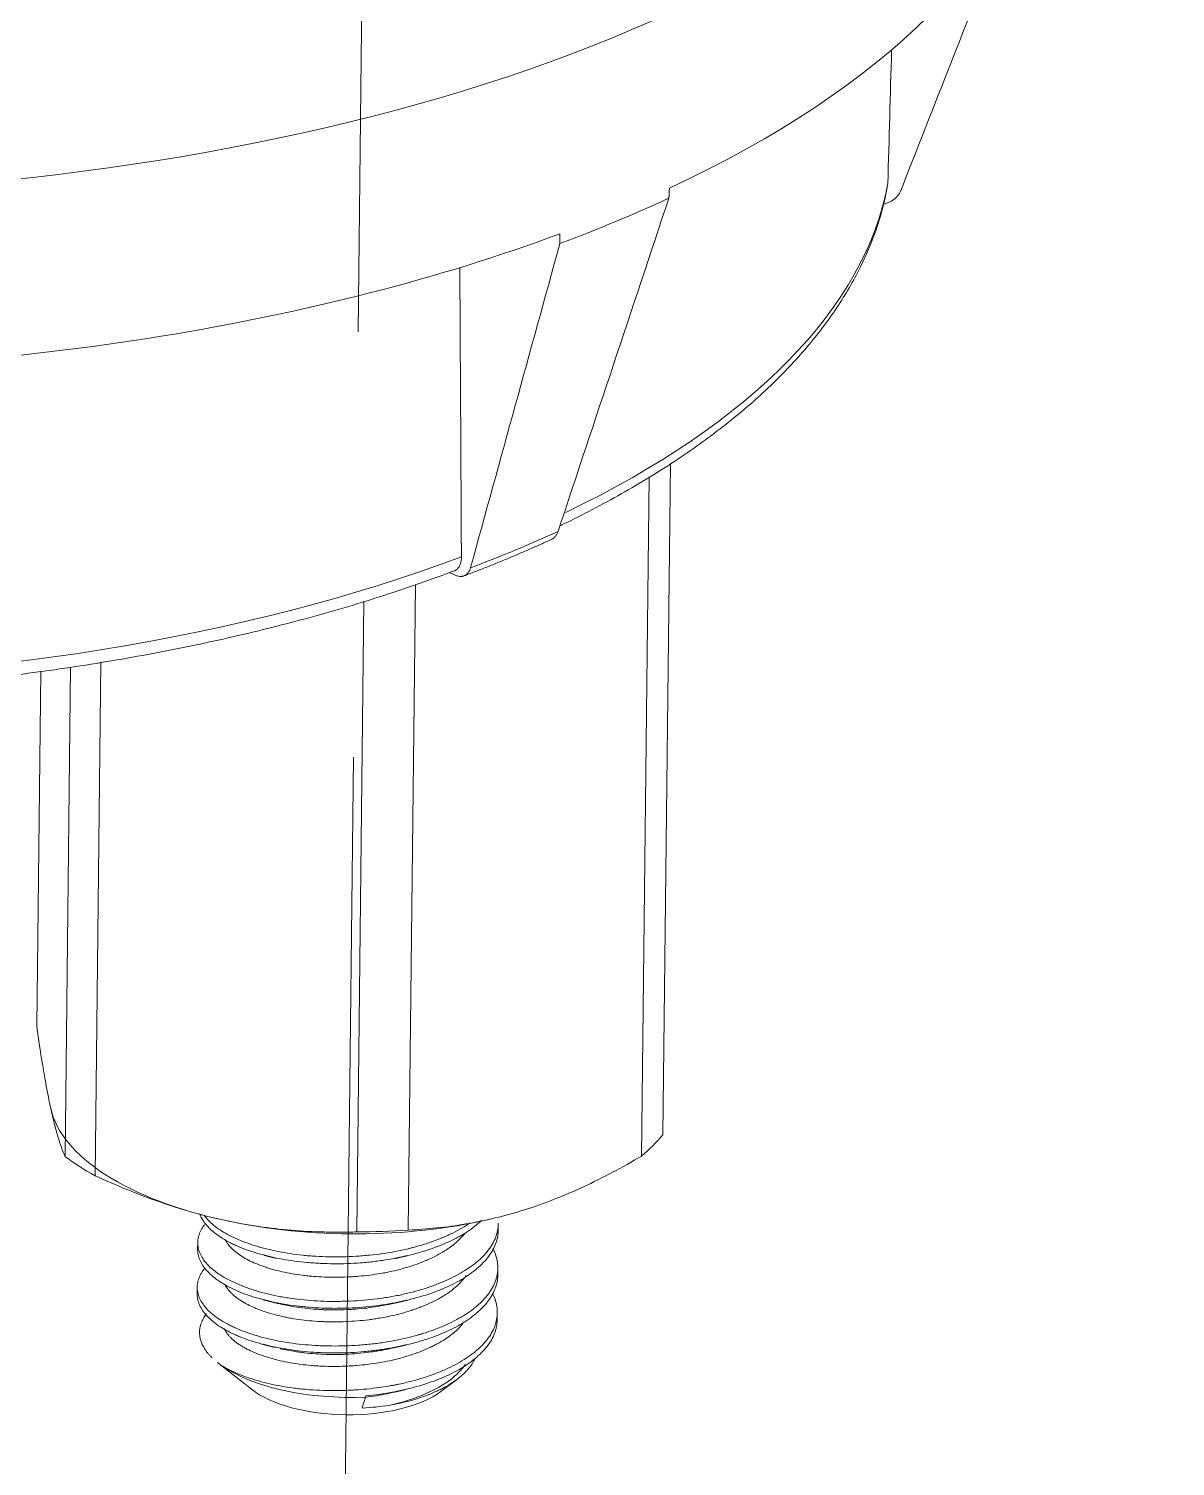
# Model space of a CAD drawing. Extents: x 8168 to 8762, y -18775 to -18355.
# Drawn here: x 8705.7 to 8728.6, y -18587.95 to -18559.23 of the extents above; entities that cross this region are included whole.
import ezdxf

# ---------------------------------------------------------------- set-up
doc = ezdxf.new("R2010")
doc.units = 0
doc.header["$MEASUREMENT"] = 0
doc.linetypes.add('CENTER', pattern=[47.5, 22, -8.5, 8.5, -8.5])
doc.linetypes.add('HIDDEN2', pattern=[4.7625, 3.175, -1.5875])
doc.layers.add('1', color=4, linetype='HIDDEN2')

msp = doc.modelspace()

# ---------------------------------------------------------------- linework, layer by layer
at = {"layer": '1', "color": 1, "linetype": 'CENTER', "lineweight": 13}
msp.add_line((8712.724, -18526.286), (8711.979, -18592.257), dxfattribs=at)
at = {"layer": '1', "color": 7, "linetype": 'Continuous', "lineweight": 18}
for p, q in [((8718.368, -18581.328), (8718.519, -18567.918)), ((8717.942, -18581.752), (8718.095, -18568.182)), ((8713.282, -18583.23), (8713.428, -18570.333)), ((8714.11, -18570.092), (8714.208, -18570.14)), ((8712.254, -18583.267), (8712.396, -18570.669)), ((8705.861, -18579.159), (8705.941, -18572.066)), ((8706.427, -18581.758), (8706.537, -18571.985)), ((8707.029, -18582.145), (8707.145, -18571.887)), ((8709.27, -18582.954), (8709.276, -18582.956)), ((8714.89, -18583.019), (8714.921, -18583.013)), ((8715.081, -18583.237), (8715.082, -18583.099)), ((8709.078, -18583.477), (8709.076, -18583.615)), ((8715.071, -18584.128), (8715.072, -18583.99)), ((8709.068, -18584.368), (8709.066, -18584.505)), ((8715.061, -18585.018), (8715.062, -18584.881)), ((8709.47, -18585.876), (8710.153, -18586.411)), ((8713.936, -18586.453), (8714.244, -18586.223)), ((8712.432, -18586.566), (8712.365, -18586.785)), ((8712.433, -18586.545), (8712.432, -18586.566))]:
    msp.add_line(p, q, dxfattribs=at)
for centre, major_axis, ratio, start_param, end_param in [((8698.719, -18550.055), (-27.498, 0.311), 0.454517, 1.084525, 3.556336), ((8698.679, -18553.618), (27.428, -0.31), 0.454517, 5.525107, 6.201082), ((8698.719, -18550.055), (20.499, -0.232), 0.454517, 4.362782, 5.506143), ((8702.292, -18195.427), (8.078, 793.146), 0.034558, 4.231838, 4.235624), ((8698.677, -18553.815), (-27.425, 0.31), 0.454517, 2.274366, 2.38324), ((8698.679, -18553.618), (27.428, -0.31), 0.454517, 4.739709, 5.415684), ((8691.258, -18193.048), (-14.207, 797.952), 0.023283, 4.220278, 4.228472), ((8712.111, -18580.578), (-6, 0.068), 0.454517, 0.103904, 1.151101), ((8712.114, -18580.243), (6.65, -0.075), 0.454517, 5.785716, 5.941265), ((8712.114, -18580.243), (6.65, -0.075), 0.454517, 3.691321, 3.84687), ((8712.111, -18580.578), (-6, 0.068), 0.454517, 1.151101, 2.057631), ((8712.114, -18580.243), (6.65, -0.075), 0.454517, 4.738518, 4.894068), ((8712.058, -18585.209), (-3, 0.034), 0.454517, 0.587009, 1.700983), ((8712.05, -18585.922), (2.2, -0.025), 0.454517, 3.677135, 5.747641), ((8712.053, -18585.655), (2.5, -0.028), 0.454517, 4.842575, 5.061678)]:
    msp.add_ellipse(centre, major_axis=major_axis, ratio=ratio, start_param=start_param, end_param=end_param, dxfattribs=at)
at = {"layer": '1', "color": 1, "linetype": 'Continuous', "lineweight": 13}
for centre, major_axis, start_param, end_param in [((8698.594, -18561.197), (-24.35, 0.275), 2.397818, 3.064785), ((8698.592, -18561.33), (-24.613, 0.278), 2.280128, 2.377478), ((8698.594, -18561.197), (-24.35, 0.275), 1.592821, 2.279387)]:
    msp.add_ellipse(centre, major_axis=major_axis, ratio=0.454517, start_param=start_param, end_param=end_param, dxfattribs=at)
at = {"layer": '1', "color": 7, "linetype": 'Continuous', "lineweight": 18}
for points, degree in [([(8723.126, -18562.453), (8724.084, -18560.016), (8725.041, -18557.579), (8725.998, -18555.143)], 3), ([(8716.276, -18569.267), (8717.014, -18567.049), (8717.752, -18564.831), (8718.49, -18562.612)], 3), ([(8723.125, -18562.457), (8723.125, -18562.456), (8723.126, -18562.454), (8723.126, -18562.453)], 3), ([(8714.528, -18569.996), (8715.123, -18567.837), (8715.717, -18565.679), (8716.312, -18563.52)], 3), ([(8714.379, -18570.167), (8715.311, -18569.816), (8716.163, -18569.423)], 2), ([(8716.276, -18569.267), (8716.276, -18569.268), (8716.276, -18569.269), (8716.275, -18569.271)], 3), ([(8714.527, -18569.999), (8714.528, -18569.998), (8714.528, -18569.997), (8714.528, -18569.996)], 3), ([(8710.396, -18583.73), (8710.511, -18583.76), (8710.635, -18583.792)], 2), ([(8713.026, -18583.798), (8713.141, -18583.77), (8713.264, -18583.742)], 2), ([(8710.386, -18584.621), (8710.5, -18584.65), (8710.625, -18584.683)], 2), ([(8713.016, -18584.688), (8713.131, -18584.661), (8713.254, -18584.632)], 2), ([(8710.376, -18585.511), (8710.49, -18585.541), (8710.615, -18585.573)], 2), ([(8713.006, -18585.579), (8713.121, -18585.552), (8713.244, -18585.523)], 2), ([(8709.475, -18585.879), (8709.5, -18585.899), (8709.525, -18585.918), (8709.552, -18585.936)], 3), ([(8712.995, -18586.47), (8713.111, -18586.442), (8713.234, -18586.414)], 2)]:
    msp.add_open_spline(points, degree=degree, dxfattribs=at)
for points, knots in [([(8716.315, -18569.16), (8716.384, -18569.126), (8716.858, -18568.896), (8717.694, -18568.449), (8718.751, -18567.791), (8719.702, -18567.094), (8720.542, -18566.363), (8721.264, -18565.599), (8721.863, -18564.808), (8722.336, -18563.995), (8722.677, -18563.166), (8722.817, -18562.607), (8722.865, -18562.327)], [0, 0, 0, 0, 0.018625, 0.128296, 0.238081, 0.347961, 0.457868, 0.56765, 0.677092, 0.785907, 0.893802, 1, 1, 1, 1]), ([(8722.765, -18562.735), (8722.777, -18562.733), (8722.789, -18562.73), (8722.813, -18562.724), (8722.826, -18562.721), (8722.85, -18562.712), (8722.862, -18562.708), (8722.897, -18562.693), (8722.919, -18562.682), (8722.951, -18562.663), (8722.961, -18562.656), (8722.981, -18562.642), (8722.991, -18562.634), (8723.019, -18562.611), (8723.036, -18562.594), (8723.067, -18562.559), (8723.081, -18562.539), (8723.106, -18562.499), (8723.116, -18562.479), (8723.125, -18562.457)], [0, 0, 0, 0, 0.072804, 0.072804, 0.15007, 0.15007, 0.227337, 0.227337, 0.381869, 0.381869, 0.459136, 0.459136, 0.536402, 0.536402, 0.690935, 0.690935, 0.845467, 0.845467, 1, 1, 1, 1]), ([(8716.275, -18569.271), (8716.269, -18569.29), (8716.253, -18569.327), (8716.233, -18569.357), (8716.216, -18569.378), (8716.21, -18569.384), (8716.198, -18569.396), (8716.191, -18569.402), (8716.172, -18569.417), (8716.159, -18569.425), (8716.145, -18569.431)], [0, 0, 0, 0, 0.253325, 0.506649, 0.506649, 0.633312, 0.633312, 0.759974, 0.759974, 1, 1, 1, 1]), ([(8714.345, -18569.779), (8714.345, -18569.807), (8714.343, -18569.834), (8714.337, -18569.873), (8714.334, -18569.885), (8714.328, -18569.909), (8714.324, -18569.92), (8714.312, -18569.953), (8714.302, -18569.973), (8714.284, -18569.999), (8714.277, -18570.007), (8714.263, -18570.022), (8714.256, -18570.029), (8714.233, -18570.047), (8714.217, -18570.056), (8714.199, -18570.062)], [0, 0, 0, 0, 0.200566, 0.200566, 0.300849, 0.300849, 0.401133, 0.401133, 0.601699, 0.601699, 0.701982, 0.701982, 0.802265, 0.802265, 1, 1, 1, 1]), ([(8698.994, -18572.532), (8699.271, -18572.532), (8700.135, -18572.528), (8701.586, -18572.482), (8703.334, -18572.368), (8705.056, -18572.196), (8706.745, -18571.967), (8708.392, -18571.681), (8709.987, -18571.341), (8711.522, -18570.946), (8712.93, -18570.519), (8713.801, -18570.211), (8714.198, -18570.061)], [0, 0, 0, 0, 0.050029, 0.156915, 0.263827, 0.370759, 0.477719, 0.584718, 0.691767, 0.798878, 0.906064, 1, 1, 1, 1]), ([(8714.208, -18570.14), (8714.226, -18570.149), (8714.262, -18570.163), (8714.296, -18570.169), (8714.321, -18570.171), (8714.33, -18570.172), (8714.346, -18570.171), (8714.354, -18570.17), (8714.378, -18570.167), (8714.392, -18570.162), (8714.414, -18570.153), (8714.421, -18570.149), (8714.434, -18570.141), (8714.441, -18570.137), (8714.459, -18570.122), (8714.47, -18570.11), (8714.491, -18570.084), (8714.5, -18570.069), (8714.516, -18570.036), (8714.522, -18570.019), (8714.527, -18569.999)], [0, 0, 0, 0, 0.125, 0.25, 0.25, 0.3125, 0.3125, 0.375, 0.375, 0.5, 0.5, 0.5625, 0.5625, 0.625, 0.625, 0.75, 0.75, 0.875, 0.875, 1, 1, 1, 1]), ([(8706.14, -18580.793), (8706.116, -18580.684), (8706.093, -18580.567), (8706.045, -18580.318), (8706.022, -18580.187), (8705.952, -18579.775), (8705.906, -18579.477), (8705.861, -18579.159)], [0, 0, 0, 0, 0.25, 0.25, 0.5, 0.5, 1, 1, 1, 1]), ([(8706.427, -18581.758), (8706.379, -18581.649), (8706.331, -18581.518), (8706.259, -18581.279), (8706.236, -18581.193), (8706.188, -18581.005), (8706.164, -18580.903), (8706.14, -18580.793)], [0, 0, 0, 0, 0.5, 0.5, 0.75, 0.75, 1, 1, 1, 1]), ([(8717.942, -18581.752), (8717.557, -18581.978), (8717.17, -18582.185), (8716.587, -18582.456), (8716.392, -18582.539), (8716.001, -18582.693), (8715.805, -18582.763), (8715.608, -18582.825)], [0, 0, 0, 0, 0.5, 0.5, 0.75, 0.75, 1, 1, 1, 1]), ([(8709.638, -18583.04), (8709.418, -18582.993), (8709.199, -18582.939), (8708.869, -18582.846), (8708.759, -18582.813), (8708.594, -18582.761), (8708.539, -18582.743), (8708.429, -18582.706), (8707.936, -18582.539), (8707.452, -18582.34), (8707.029, -18582.145)], [0, 0, 0, 0, 0.25, 0.25, 0.375, 0.375, 0.4375, 0.4375, 0.5, 1, 1, 1, 1]), ([(8714.748, -18583.035), (8714.738, -18583.045), (8714.727, -18583.055), (8714.673, -18583.105), (8714.58, -18583.182), (8714.474, -18583.255), (8714.389, -18583.308), (8714.345, -18583.334), (8714.3, -18583.36), (8714.269, -18583.377), (8714.253, -18583.385), (8714.175, -18583.427), (8714.109, -18583.458), (8713.973, -18583.518), (8713.833, -18583.575), (8713.683, -18583.625), (8713.567, -18583.661), (8713.527, -18583.673), (8713.447, -18583.695), (8713.407, -18583.706), (8713.203, -18583.758), (8713.035, -18583.793), (8712.777, -18583.835), (8712.689, -18583.847), (8712.556, -18583.863), (8712.512, -18583.868), (8712.422, -18583.877), (8712.377, -18583.881), (8712.243, -18583.891), (8712.154, -18583.896), (8711.975, -18583.903), (8711.886, -18583.904), (8711.708, -18583.903), (8711.62, -18583.9), (8711.487, -18583.894), (8711.443, -18583.891), (8711.355, -18583.885), (8711.311, -18583.881), (8711.096, -18583.862), (8710.929, -18583.84), (8710.688, -18583.797), (8710.609, -18583.781), (8710.493, -18583.754), (8710.455, -18583.745), (8710.381, -18583.726), (8710.344, -18583.716), (8710.164, -18583.666), (8710.03, -18583.62), (8709.876, -18583.555), (8709.846, -18583.542), (8709.787, -18583.514), (8709.759, -18583.5), (8709.675, -18583.458), (8709.623, -18583.428), (8709.476, -18583.337), (8709.392, -18583.272), (8709.305, -18583.188), (8709.288, -18583.171), (8709.265, -18583.145), (8709.257, -18583.136), (8709.243, -18583.119), (8709.207, -18583.075), (8709.178, -18583.031), (8709.146, -18582.973), (8709.135, -18582.95), (8709.125, -18582.926)], [0, 0, 0, 0, 0.008888, 0.008888, 0.044725, 0.080562, 0.080562, 0.09848, 0.10744, 0.10744, 0.116399, 0.116399, 0.152236, 0.152236, 0.188073, 0.22391, 0.22391, 0.241829, 0.241829, 0.259748, 0.259748, 0.331422, 0.331422, 0.367259, 0.367259, 0.385178, 0.385178, 0.403096, 0.403096, 0.438933, 0.438933, 0.47477, 0.47477, 0.510608, 0.510608, 0.528526, 0.528526, 0.546445, 0.546445, 0.618119, 0.618119, 0.653956, 0.653956, 0.671875, 0.671875, 0.689793, 0.689793, 0.761468, 0.761468, 0.779386, 0.779386, 0.797305, 0.797305, 0.833142, 0.833142, 0.904816, 0.904816, 0.922735, 0.922735, 0.931694, 0.931694, 0.940653, 0.976491, 0.976491, 1, 1, 1, 1]), ([(8709.21, -18582.939), (8709.22, -18582.953), (8709.23, -18582.967), (8709.256, -18582.998), (8709.271, -18583.015), (8709.351, -18583.1), (8709.43, -18583.165), (8709.569, -18583.257), (8709.619, -18583.287), (8709.726, -18583.345), (8709.783, -18583.373), (8709.961, -18583.453), (8710.091, -18583.502), (8710.267, -18583.556), (8710.303, -18583.567), (8710.376, -18583.588), (8710.413, -18583.597), (8710.527, -18583.626), (8710.604, -18583.643), (8710.841, -18583.69), (8711.005, -18583.715), (8711.219, -18583.737), (8711.262, -18583.741), (8711.328, -18583.746), (8711.35, -18583.748), (8711.394, -18583.751), (8711.503, -18583.758), (8711.701, -18583.766), (8711.879, -18583.765), (8712.058, -18583.762), (8712.147, -18583.758), (8712.26, -18583.752), (8712.282, -18583.75), (8712.327, -18583.747), (8712.35, -18583.745), (8712.417, -18583.74), (8712.462, -18583.736), (8712.595, -18583.723), (8712.683, -18583.712), (8712.944, -18583.675), (8713.114, -18583.643), (8713.3, -18583.598), (8713.321, -18583.593), (8713.362, -18583.582), (8713.423, -18583.566), (8713.483, -18583.55), (8713.601, -18583.515), (8713.754, -18583.466), (8713.898, -18583.41), (8714.003, -18583.366), (8714.055, -18583.344), (8714.105, -18583.321), (8714.138, -18583.305), (8714.155, -18583.297), (8714.301, -18583.225), (8714.418, -18583.156), (8714.523, -18583.084)], [0, 0, 0, 0, 0.015906, 0.015906, 0.03599, 0.03599, 0.116324, 0.116324, 0.156491, 0.156491, 0.196658, 0.196658, 0.276992, 0.276992, 0.297076, 0.297076, 0.317159, 0.317159, 0.357326, 0.357326, 0.437661, 0.437661, 0.457744, 0.457744, 0.467786, 0.467786, 0.477828, 0.517995, 0.558162, 0.558162, 0.598329, 0.598329, 0.608371, 0.608371, 0.618413, 0.618413, 0.638496, 0.638496, 0.678663, 0.678663, 0.758997, 0.758997, 0.769039, 0.769039, 0.779081, 0.799164, 0.799164, 0.839332, 0.879499, 0.879499, 0.899582, 0.909624, 0.909624, 0.919666, 0.919666, 1, 1, 1, 1]), ([(8715.608, -18582.825), (8715.413, -18582.887), (8715.217, -18582.941), (8714.824, -18583.036), (8714.629, -18583.076), (8714.047, -18583.175), (8713.663, -18583.213), (8713.282, -18583.23)], [0, 0, 0, 0, 0.25, 0.25, 0.5, 0.5, 1, 1, 1, 1]), ([(8709.216, -18583.119), (8709.199, -18583.14), (8709.184, -18583.162), (8709.159, -18583.201), (8709.144, -18583.228), (8709.131, -18583.254), (8709.123, -18583.272), (8709.119, -18583.281), (8709.101, -18583.326), (8709.091, -18583.362), (8709.079, -18583.434), (8709.076, -18583.471), (8709.08, -18583.544), (8709.086, -18583.58), (8709.101, -18583.635), (8709.106, -18583.653), (8709.117, -18583.681), (8709.121, -18583.69), (8709.129, -18583.708), (8709.133, -18583.717), (8709.173, -18583.799), (8709.224, -18583.869), (8709.323, -18583.97), (8709.36, -18584.003), (8709.411, -18584.044), (8709.421, -18584.052), (8709.442, -18584.068), (8709.453, -18584.076), (8709.486, -18584.1), (8709.509, -18584.115), (8709.628, -18584.191), (8709.736, -18584.248), (8709.916, -18584.327), (8709.979, -18584.353), (8710.062, -18584.383), (8710.079, -18584.389), (8710.113, -18584.401), (8710.164, -18584.418), (8710.217, -18584.435), (8710.394, -18584.488), (8710.545, -18584.525), (8710.744, -18584.563), (8710.804, -18584.574), (8710.866, -18584.584), (8710.908, -18584.59), (8710.928, -18584.594), (8711.033, -18584.608), (8711.118, -18584.619), (8711.374, -18584.643), (8711.549, -18584.653), (8711.772, -18584.656), (8711.816, -18584.656), (8711.884, -18584.655), (8711.907, -18584.655), (8711.952, -18584.654), (8712.064, -18584.652), (8712.176, -18584.647), (8712.444, -18584.63), (8712.62, -18584.611), (8712.839, -18584.579), (8712.882, -18584.572), (8712.969, -18584.557), (8713.012, -18584.549), (8713.14, -18584.524), (8713.223, -18584.505), (8713.467, -18584.445), (8713.623, -18584.398), (8713.809, -18584.331), (8713.846, -18584.317), (8713.918, -18584.288), (8713.954, -18584.274), (8714.058, -18584.229), (8714.124, -18584.198), (8714.251, -18584.134), (8714.312, -18584.101), (8714.427, -18584.032), (8714.482, -18583.996), (8714.587, -18583.922), (8714.683, -18583.846), (8714.807, -18583.726), (8714.875, -18583.643), (8714.92, -18583.58), (8714.935, -18583.559), (8714.961, -18583.515), (8714.974, -18583.493), (8715.031, -18583.384), (8715.06, -18583.295), (8715.079, -18583.168), (8715.082, -18583.131), (8715.082, -18583.094)], [0, 0, 0, 0, 0.016431, 0.016431, 0.02943, 0.03593, 0.03593, 0.042429, 0.042429, 0.068427, 0.068427, 0.094426, 0.094426, 0.120424, 0.120424, 0.133423, 0.133423, 0.139923, 0.139923, 0.146423, 0.146423, 0.198419, 0.198419, 0.224418, 0.224418, 0.230917, 0.230917, 0.237417, 0.237417, 0.250416, 0.250416, 0.302413, 0.302413, 0.328411, 0.328411, 0.33491, 0.33491, 0.34141, 0.354409, 0.354409, 0.406406, 0.406406, 0.419405, 0.425905, 0.425905, 0.432404, 0.432404, 0.458403, 0.458403, 0.510399, 0.510399, 0.523398, 0.523398, 0.529898, 0.529898, 0.536398, 0.562396, 0.562396, 0.614393, 0.614393, 0.627392, 0.627392, 0.640391, 0.640391, 0.666389, 0.666389, 0.718386, 0.718386, 0.731385, 0.731385, 0.744384, 0.744384, 0.770383, 0.770383, 0.796381, 0.796381, 0.822379, 0.822379, 0.848378, 0.874376, 0.900374, 0.900374, 0.913373, 0.913373, 0.926373, 0.926373, 0.978369, 0.978369, 1, 1, 1, 1]), ([(8715.081, -18583.228), (8715.081, -18583.25), (8715.08, -18583.271), (8715.071, -18583.382), (8715.047, -18583.47), (8715.003, -18583.569), (8714.998, -18583.58), (8714.987, -18583.602), (8714.97, -18583.634), (8714.95, -18583.667), (8714.909, -18583.731), (8714.847, -18583.814), (8714.77, -18583.895), (8714.707, -18583.955), (8714.674, -18583.985), (8714.639, -18584.014), (8714.615, -18584.033), (8714.603, -18584.043), (8714.492, -18584.129), (8714.381, -18584.201), (8714.197, -18584.301), (8714.133, -18584.333), (8714.032, -18584.378), (8713.998, -18584.393), (8713.945, -18584.415), (8713.927, -18584.423), (8713.891, -18584.437), (8713.873, -18584.444), (8713.71, -18584.506), (8713.557, -18584.554), (8713.317, -18584.618), (8713.235, -18584.638), (8713.13, -18584.66), (8713.109, -18584.665), (8713.066, -18584.673), (8713.045, -18584.677), (8712.98, -18584.69), (8712.937, -18584.697), (8712.721, -18584.734), (8712.546, -18584.756), (8712.279, -18584.779), (8712.19, -18584.785), (8712.077, -18584.789), (8712.054, -18584.79), (8712.009, -18584.792), (8711.942, -18584.793), (8711.874, -18584.794), (8711.651, -18584.794), (8711.476, -18584.786), (8711.259, -18584.768), (8711.195, -18584.762), (8711.131, -18584.755), (8711.088, -18584.75), (8711.067, -18584.748), (8710.961, -18584.734), (8710.878, -18584.722), (8710.635, -18584.681), (8710.481, -18584.647), (8710.299, -18584.597), (8710.263, -18584.587), (8710.192, -18584.566), (8710.157, -18584.555), (8710.054, -18584.52), (8709.989, -18584.496), (8709.802, -18584.42), (8709.69, -18584.364), (8709.564, -18584.289), (8709.54, -18584.273), (8709.492, -18584.242), (8709.47, -18584.226), (8709.405, -18584.178), (8709.365, -18584.145), (8709.258, -18584.045), (8709.201, -18583.976), (8709.148, -18583.887), (8709.139, -18583.869), (8709.122, -18583.833), (8709.114, -18583.815), (8709.095, -18583.761), (8709.08, -18583.701), (8709.076, -18583.641), (8709.076, -18583.618)], [0, 0, 0, 0, 0.013661, 0.013661, 0.070583, 0.070583, 0.077698, 0.077698, 0.084813, 0.099044, 0.099044, 0.127505, 0.155965, 0.155965, 0.170196, 0.177311, 0.177311, 0.184426, 0.184426, 0.241348, 0.241348, 0.269809, 0.269809, 0.284039, 0.284039, 0.291154, 0.291154, 0.29827, 0.29827, 0.355191, 0.355191, 0.383652, 0.383652, 0.390767, 0.390767, 0.397882, 0.397882, 0.412113, 0.412113, 0.469035, 0.469035, 0.497495, 0.497495, 0.504611, 0.504611, 0.511726, 0.525956, 0.525956, 0.582878, 0.582878, 0.597108, 0.604224, 0.604224, 0.611339, 0.611339, 0.6398, 0.6398, 0.696721, 0.696721, 0.710952, 0.710952, 0.725182, 0.725182, 0.753643, 0.753643, 0.810565, 0.810565, 0.824795, 0.824795, 0.839025, 0.839025, 0.867486, 0.867486, 0.924408, 0.924408, 0.938638, 0.938638, 0.952869, 0.952869, 0.98133, 1, 1, 1, 1]), ([(8709.624, -18583.416), (8709.625, -18583.418), (8709.627, -18583.421), (8709.636, -18583.439), (8709.644, -18583.454), (8709.662, -18583.484), (8709.672, -18583.499), (8709.704, -18583.542), (8709.729, -18583.571), (8709.813, -18583.654), (8709.881, -18583.708), (8710.004, -18583.784), (8710.047, -18583.808), (8710.139, -18583.855), (8710.187, -18583.877), (8710.29, -18583.92), (8710.343, -18583.94), (8710.428, -18583.97), (8710.457, -18583.979), (8710.515, -18583.998), (8710.546, -18584.007), (8710.698, -18584.05), (8710.827, -18584.079), (8711.03, -18584.115), (8711.099, -18584.125), (8711.206, -18584.138), (8711.242, -18584.143), (8711.314, -18584.15), (8711.351, -18584.153), (8711.533, -18584.168), (8711.682, -18584.173), (8711.908, -18584.172), (8711.984, -18584.171), (8712.08, -18584.166), (8712.099, -18584.166), (8712.137, -18584.164), (8712.195, -18584.16), (8712.251, -18584.156), (8712.441, -18584.14), (8712.59, -18584.122), (8712.773, -18584.09), (8712.828, -18584.08), (8712.882, -18584.069), (8712.918, -18584.062), (8712.936, -18584.058), (8713.026, -18584.038), (8713.096, -18584.021), (8713.301, -18583.965), (8713.431, -18583.922), (8713.585, -18583.861), (8713.615, -18583.849), (8713.675, -18583.823), (8713.704, -18583.81), (8713.79, -18583.77), (8713.845, -18583.742), (8714.001, -18583.656), (8714.095, -18583.595), (8714.2, -18583.513), (8714.22, -18583.496), (8714.259, -18583.462), (8714.277, -18583.445), (8714.331, -18583.393), (8714.371, -18583.349), (8714.407, -18583.304), (8714.414, -18583.295)], [0, 0, 0, 0, 0.003386, 0.003386, 0.021021, 0.021021, 0.038657, 0.038657, 0.073928, 0.073928, 0.14447, 0.14447, 0.17974, 0.17974, 0.215011, 0.215011, 0.250282, 0.250282, 0.267918, 0.267918, 0.285553, 0.285553, 0.356095, 0.356095, 0.391366, 0.391366, 0.409001, 0.409001, 0.426637, 0.426637, 0.497178, 0.497178, 0.532449, 0.532449, 0.541267, 0.541267, 0.550085, 0.56772, 0.56772, 0.638262, 0.638262, 0.655897, 0.664715, 0.664715, 0.673533, 0.673533, 0.708804, 0.708804, 0.779345, 0.779345, 0.796981, 0.796981, 0.814616, 0.814616, 0.849887, 0.849887, 0.920429, 0.920429, 0.938064, 0.938064, 0.9557, 0.9557, 0.990971, 1, 1, 1, 1]), ([(8712.254, -18583.267), (8712.147, -18583.27), (8711.985, -18583.272), (8711.823, -18583.272), (8711.714, -18583.271), (8711.659, -18583.27), (8711.387, -18583.264), (8711.169, -18583.252), (8710.732, -18583.216), (8710.514, -18583.191), (8710.076, -18583.127), (8709.857, -18583.087), (8709.638, -18583.04)], [0, 0, 0, 0, 0.125, 0.1875, 0.1875, 0.25, 0.25, 0.5, 0.5, 0.75, 0.75, 1, 1, 1, 1]), ([(8709.228, -18583.983), (8709.227, -18583.984), (8709.226, -18583.985), (8709.218, -18583.994), (8709.211, -18584.003), (8709.197, -18584.02), (8709.178, -18584.046), (8709.161, -18584.072), (8709.129, -18584.125), (8709.096, -18584.195), (8709.077, -18584.267), (8709.07, -18584.321), (8709.068, -18584.34), (8709.067, -18584.376), (8709.068, -18584.395), (8709.075, -18584.487), (8709.097, -18584.56), (8709.153, -18584.667), (8709.176, -18584.703), (8709.216, -18584.755), (8709.23, -18584.773), (8709.261, -18584.807), (8709.277, -18584.824), (8709.363, -18584.909), (8709.446, -18584.973), (8709.59, -18585.063), (8709.642, -18585.093), (8709.724, -18585.135), (8709.753, -18585.149), (8709.811, -18585.176), (8709.841, -18585.19), (8709.994, -18585.255), (8710.127, -18585.303), (8710.342, -18585.366), (8710.416, -18585.385), (8710.531, -18585.412), (8710.57, -18585.421), (8710.649, -18585.438), (8710.689, -18585.446), (8710.889, -18585.482), (8711.055, -18585.505), (8711.313, -18585.528), (8711.4, -18585.535), (8711.533, -18585.541), (8711.578, -18585.543), (8711.667, -18585.545), (8711.711, -18585.546), (8711.845, -18585.547), (8711.934, -18585.546), (8712.112, -18585.54), (8712.201, -18585.536), (8712.336, -18585.526), (8712.38, -18585.523), (8712.47, -18585.515), (8712.515, -18585.51), (8712.648, -18585.495), (8712.736, -18585.484), (8712.995, -18585.443), (8713.164, -18585.409), (8713.367, -18585.357), (8713.408, -18585.346), (8713.468, -18585.329), (8713.488, -18585.324), (8713.528, -18585.312), (8713.626, -18585.282), (8713.796, -18585.225), (8713.937, -18585.168), (8714.074, -18585.108), (8714.14, -18585.077), (8714.219, -18585.036), (8714.235, -18585.027), (8714.266, -18585.011), (8714.281, -18585.002), (8714.326, -18584.977), (8714.356, -18584.96), (8714.442, -18584.907), (8714.495, -18584.871), (8714.647, -18584.76), (8714.734, -18584.682), (8714.818, -18584.589), (8714.827, -18584.579), (8714.844, -18584.558), (8714.87, -18584.526), (8714.893, -18584.495), (8714.937, -18584.431), (8714.988, -18584.345), (8715.023, -18584.257), (8715.044, -18584.19), (8715.052, -18584.156), (8715.059, -18584.123), (8715.063, -18584.1), (8715.065, -18584.089), (8715.078, -18583.987), (8715.073, -18583.898), (8715.042, -18583.764), (8715.028, -18583.72), (8715.001, -18583.654), (8714.991, -18583.632), (8714.978, -18583.607), (8714.976, -18583.604), (8714.975, -18583.601)], [0, 0, 0, 0, 0.000769, 0.000769, 0.006779, 0.006779, 0.012788, 0.024808, 0.024808, 0.048846, 0.072885, 0.072885, 0.084904, 0.084904, 0.096923, 0.096923, 0.145, 0.145, 0.169038, 0.169038, 0.181058, 0.181058, 0.193077, 0.193077, 0.241154, 0.241154, 0.265192, 0.265192, 0.277211, 0.277211, 0.289231, 0.289231, 0.337308, 0.337308, 0.361346, 0.361346, 0.373365, 0.373365, 0.385385, 0.385385, 0.433461, 0.433461, 0.4575, 0.4575, 0.469519, 0.469519, 0.481538, 0.481538, 0.505577, 0.505577, 0.529615, 0.529615, 0.541635, 0.541635, 0.553654, 0.553654, 0.577692, 0.577692, 0.625769, 0.625769, 0.637788, 0.637788, 0.643798, 0.643798, 0.649808, 0.673846, 0.697885, 0.697885, 0.721923, 0.721923, 0.727933, 0.727933, 0.733942, 0.733942, 0.745961, 0.745961, 0.77, 0.77, 0.818077, 0.818077, 0.824086, 0.824086, 0.830096, 0.842115, 0.842115, 0.866154, 0.890192, 0.890192, 0.902211, 0.908221, 0.908221, 0.914231, 0.914231, 0.962308, 0.962308, 0.986346, 0.986346, 0.998365, 0.998365, 1, 1, 1, 1]), ([(8715.071, -18584.124), (8715.071, -18584.136), (8715.07, -18584.149), (8715.065, -18584.252), (8715.044, -18584.34), (8714.989, -18584.471), (8714.967, -18584.514), (8714.927, -18584.578), (8714.913, -18584.599), (8714.883, -18584.642), (8714.867, -18584.663), (8714.782, -18584.768), (8714.701, -18584.848), (8714.558, -18584.962), (8714.506, -18585), (8714.424, -18585.054), (8714.396, -18585.072), (8714.338, -18585.108), (8714.308, -18585.125), (8714.217, -18585.176), (8714.154, -18585.208), (8714.022, -18585.27), (8713.884, -18585.329), (8713.737, -18585.382), (8713.622, -18585.419), (8713.583, -18585.431), (8713.505, -18585.455), (8713.465, -18585.466), (8713.265, -18585.521), (8713.1, -18585.558), (8712.843, -18585.603), (8712.756, -18585.617), (8712.645, -18585.631), (8712.623, -18585.634), (8712.578, -18585.64), (8712.512, -18585.647), (8712.445, -18585.654), (8712.312, -18585.666), (8712.223, -18585.673), (8712.044, -18585.681), (8711.955, -18585.684), (8711.821, -18585.685), (8711.754, -18585.685), (8711.687, -18585.683), (8711.642, -18585.682), (8711.62, -18585.682), (8711.508, -18585.678), (8711.42, -18585.673), (8711.16, -18585.653), (8710.992, -18585.633), (8710.788, -18585.599), (8710.747, -18585.592), (8710.687, -18585.581), (8710.667, -18585.577), (8710.627, -18585.569), (8710.528, -18585.549), (8710.434, -18585.527), (8710.213, -18585.469), (8710.076, -18585.425), (8709.933, -18585.368), (8709.917, -18585.362), (8709.886, -18585.349), (8709.87, -18585.342), (8709.825, -18585.322), (8709.795, -18585.309), (8709.709, -18585.267), (8709.654, -18585.239), (8709.502, -18585.149), (8709.413, -18585.086), (8709.328, -18585.011), (8709.319, -18585.002), (8709.301, -18584.985), (8709.275, -18584.96), (8709.252, -18584.934), (8709.207, -18584.883), (8709.155, -18584.813), (8709.119, -18584.742), (8709.097, -18584.688), (8709.088, -18584.661), (8709.081, -18584.634), (8709.077, -18584.616), (8709.075, -18584.607), (8709.068, -18584.568), (8709.066, -18584.539), (8709.066, -18584.51)], [0, 0, 0, 0, 0.007755, 0.007755, 0.064781, 0.064781, 0.093293, 0.093293, 0.10755, 0.10755, 0.121806, 0.121806, 0.178832, 0.178832, 0.207345, 0.207345, 0.221601, 0.221601, 0.235857, 0.235857, 0.26437, 0.26437, 0.292883, 0.321396, 0.321396, 0.335652, 0.335652, 0.349908, 0.349908, 0.406934, 0.406934, 0.435447, 0.435447, 0.442575, 0.442575, 0.449703, 0.463959, 0.463959, 0.492472, 0.492472, 0.520985, 0.520985, 0.535241, 0.54237, 0.54237, 0.549498, 0.549498, 0.578011, 0.578011, 0.635036, 0.635036, 0.649293, 0.649293, 0.656421, 0.656421, 0.663549, 0.692062, 0.692062, 0.749087, 0.749087, 0.756215, 0.756215, 0.763344, 0.763344, 0.7776, 0.7776, 0.806113, 0.806113, 0.863138, 0.863138, 0.870267, 0.870267, 0.877395, 0.891651, 0.891651, 0.920164, 0.948677, 0.948677, 0.962933, 0.970061, 0.970061, 0.977189, 0.977189, 1, 1, 1, 1]), ([(8709.624, -18584.326), (8709.637, -18584.351), (8709.652, -18584.375), (8709.691, -18584.429), (8709.715, -18584.457), (8709.757, -18584.499), (8709.772, -18584.513), (8709.803, -18584.541), (8709.819, -18584.555), (8709.905, -18584.622), (8709.985, -18584.672), (8710.122, -18584.742), (8710.17, -18584.764), (8710.247, -18584.797), (8710.274, -18584.808), (8710.328, -18584.829), (8710.355, -18584.839), (8710.496, -18584.888), (8710.616, -18584.922), (8710.777, -18584.959), (8710.809, -18584.966), (8710.876, -18584.98), (8710.91, -18584.986), (8711.012, -18585.004), (8711.082, -18585.015), (8711.293, -18585.042), (8711.438, -18585.054), (8711.625, -18585.061), (8711.662, -18585.062), (8711.719, -18585.063), (8711.738, -18585.063), (8711.776, -18585.063), (8711.795, -18585.063), (8711.89, -18585.063), (8711.966, -18585.062), (8712.193, -18585.052), (8712.344, -18585.04), (8712.513, -18585.019), (8712.532, -18585.017), (8712.569, -18585.011), (8712.588, -18585.009), (8712.644, -18585.001), (8712.681, -18584.995), (8712.792, -18584.976), (8712.864, -18584.962), (8713.077, -18584.916), (8713.214, -18584.879), (8713.379, -18584.824), (8713.411, -18584.813), (8713.475, -18584.79), (8713.506, -18584.779), (8713.599, -18584.742), (8713.658, -18584.717), (8713.772, -18584.664), (8713.827, -18584.637), (8713.906, -18584.594), (8713.932, -18584.579), (8713.982, -18584.549), (8714.006, -18584.534), (8714.126, -18584.457), (8714.209, -18584.392), (8714.316, -18584.289), (8714.348, -18584.254), (8714.393, -18584.2), (8714.407, -18584.182), (8714.426, -18584.156), (8714.431, -18584.148), (8714.437, -18584.14)], [0, 0, 0, 0, 0.029148, 0.029148, 0.064182, 0.064182, 0.081698, 0.081698, 0.099215, 0.099215, 0.169282, 0.169282, 0.204316, 0.204316, 0.221833, 0.221833, 0.23935, 0.23935, 0.309417, 0.309417, 0.326934, 0.326934, 0.344451, 0.344451, 0.379484, 0.379484, 0.449551, 0.449551, 0.467068, 0.467068, 0.475827, 0.475827, 0.484585, 0.484585, 0.519619, 0.519619, 0.589686, 0.589686, 0.598444, 0.598444, 0.607203, 0.607203, 0.62472, 0.62472, 0.659753, 0.659753, 0.729821, 0.729821, 0.747337, 0.747337, 0.764854, 0.764854, 0.799888, 0.799888, 0.834921, 0.834921, 0.852438, 0.852438, 0.869955, 0.869955, 0.940022, 0.940022, 0.975056, 0.975056, 0.992573, 0.992573, 1, 1, 1, 1]), ([(8709.552, -18585.936), (8709.652, -18585.997), (8709.763, -18586.052), (8709.948, -18586.13), (8710.013, -18586.154), (8710.114, -18586.189), (8710.148, -18586.201), (8710.201, -18586.218), (8710.219, -18586.223), (8710.255, -18586.234), (8710.273, -18586.239), (8710.437, -18586.286), (8710.59, -18586.321), (8710.831, -18586.364), (8710.913, -18586.376), (8711.018, -18586.39), (8711.04, -18586.393), (8711.082, -18586.398), (8711.104, -18586.4), (8711.168, -18586.407), (8711.211, -18586.411), (8711.427, -18586.429), (8711.603, -18586.437), (8711.87, -18586.437), (8711.959, -18586.436), (8712.072, -18586.432), (8712.095, -18586.431), (8712.14, -18586.429), (8712.208, -18586.425), (8712.275, -18586.421), (8712.498, -18586.404), (8712.674, -18586.383), (8712.89, -18586.348), (8712.954, -18586.337), (8713.018, -18586.325), (8713.061, -18586.316), (8713.082, -18586.312), (8713.188, -18586.29), (8713.271, -18586.27), (8713.513, -18586.207), (8713.667, -18586.158), (8713.849, -18586.089), (8713.885, -18586.075), (8713.956, -18586.046), (8713.99, -18586.031), (8714.093, -18585.985), (8714.158, -18585.953), (8714.344, -18585.855), (8714.456, -18585.785), (8714.581, -18585.691), (8714.605, -18585.672), (8714.652, -18585.633), (8714.674, -18585.614), (8714.739, -18585.554), (8714.778, -18585.514), (8714.885, -18585.391), (8714.941, -18585.305), (8714.993, -18585.195), (8715.002, -18585.173), (8715.019, -18585.128), (8715.026, -18585.106), (8715.045, -18585.039), (8715.054, -18584.994), (8715.067, -18584.86), (8715.061, -18584.771), (8715.026, -18584.636), (8715.011, -18584.591), (8714.985, -18584.532), (8714.977, -18584.516), (8714.969, -18584.5)], [0, 0, 0, 0, 0.063776, 0.063776, 0.095663, 0.095663, 0.111607, 0.111607, 0.119579, 0.119579, 0.127551, 0.127551, 0.191327, 0.191327, 0.223214, 0.223214, 0.231186, 0.231186, 0.239158, 0.239158, 0.255102, 0.255102, 0.318878, 0.318878, 0.350765, 0.350765, 0.358737, 0.358737, 0.366709, 0.382653, 0.382653, 0.446429, 0.446429, 0.462372, 0.470344, 0.470344, 0.478316, 0.478316, 0.510204, 0.510204, 0.57398, 0.57398, 0.589923, 0.589923, 0.605867, 0.605867, 0.637755, 0.637755, 0.701531, 0.701531, 0.717474, 0.717474, 0.733418, 0.733418, 0.765306, 0.765306, 0.829082, 0.829082, 0.845025, 0.845025, 0.860969, 0.860969, 0.892857, 0.892857, 0.956633, 0.956633, 0.98852, 0.98852, 1, 1, 1, 1]), ([(8713.025, -18584.686), (8712.999, -18584.692), (8712.972, -18584.699), (8712.874, -18584.72), (8712.803, -18584.734), (8712.584, -18584.772), (8712.436, -18584.792), (8712.246, -18584.808), (8712.208, -18584.811), (8712.132, -18584.816), (8712.094, -18584.818), (8711.98, -18584.824), (8711.905, -18584.825), (8711.755, -18584.826), (8711.681, -18584.824), (8711.569, -18584.82), (8711.514, -18584.817), (8711.458, -18584.813), (8711.421, -18584.81), (8711.403, -18584.809), (8711.238, -18584.795), (8711.097, -18584.778), (8710.895, -18584.743), (8710.829, -18584.73), (8710.732, -18584.709), (8710.7, -18584.702), (8710.656, -18584.691), (8710.644, -18584.688), (8710.632, -18584.685)], [0, 0, 0, 0, 0.03396, 0.03396, 0.124277, 0.124277, 0.304913, 0.304913, 0.350072, 0.350072, 0.395231, 0.395231, 0.485549, 0.485549, 0.575867, 0.575867, 0.621026, 0.643605, 0.643605, 0.666185, 0.666185, 0.846821, 0.846821, 0.937139, 0.937139, 0.982298, 0.982298, 1, 1, 1, 1]), ([(8709.252, -18584.904), (8709.244, -18584.915), (8709.236, -18584.926), (8709.219, -18584.951), (8709.191, -18584.994), (8709.169, -18585.038), (8709.133, -18585.125), (8709.119, -18585.185), (8709.114, -18585.275), (8709.114, -18585.305), (8709.121, -18585.366), (8709.127, -18585.396), (8709.153, -18585.486), (8709.18, -18585.545), (8709.235, -18585.633), (8709.256, -18585.661), (8709.291, -18585.704), (8709.303, -18585.719), (8709.329, -18585.747), (8709.342, -18585.761), (8709.36, -18585.779), (8709.364, -18585.782), (8709.368, -18585.786)], [0, 0, 0, 0, 0.037659, 0.037659, 0.087604, 0.187494, 0.187494, 0.387274, 0.387274, 0.487164, 0.487164, 0.587054, 0.587054, 0.786835, 0.786835, 0.886725, 0.886725, 0.93667, 0.93667, 0.986615, 0.986615, 1, 1, 1, 1]), ([(8715.061, -18585.012), (8715.061, -18585.018), (8715.061, -18585.024), (8715.059, -18585.074), (8715.054, -18585.119), (8715.041, -18585.186), (8715.035, -18585.208), (8715.025, -18585.241), (8715.022, -18585.252), (8715.014, -18585.275), (8715.01, -18585.286), (8714.971, -18585.385), (8714.922, -18585.47), (8714.825, -18585.595), (8714.789, -18585.636), (8714.739, -18585.687), (8714.728, -18585.697), (8714.708, -18585.717), (8714.697, -18585.727), (8714.664, -18585.757), (8714.641, -18585.777), (8714.524, -18585.874), (8714.418, -18585.947), (8714.239, -18586.049), (8714.177, -18586.082), (8714.078, -18586.13), (8714.044, -18586.145), (8713.976, -18586.176), (8713.941, -18586.19), (8713.764, -18586.261), (8713.615, -18586.312), (8713.417, -18586.368), (8713.376, -18586.378), (8713.295, -18586.399), (8713.254, -18586.409), (8713.129, -18586.438), (8713.044, -18586.456), (8712.787, -18586.503), (8712.612, -18586.527), (8712.433, -18586.545)], [0, 0, 0, 0, 0.007937, 0.007937, 0.069941, 0.069941, 0.100942, 0.100942, 0.116443, 0.116443, 0.131944, 0.131944, 0.255952, 0.255952, 0.317956, 0.317956, 0.333457, 0.333457, 0.348958, 0.348958, 0.37996, 0.37996, 0.503968, 0.503968, 0.565972, 0.565972, 0.596974, 0.596974, 0.627976, 0.627976, 0.751984, 0.751984, 0.782986, 0.782986, 0.813988, 0.813988, 0.875992, 0.875992, 1, 1, 1, 1]), ([(8709.606, -18585.202), (8709.62, -18585.23), (8709.637, -18585.259), (8709.668, -18585.301), (8709.679, -18585.316), (8709.703, -18585.345), (8709.716, -18585.359), (8709.785, -18585.429), (8709.852, -18585.482), (8709.952, -18585.545), (8709.972, -18585.558), (8710.015, -18585.582), (8710.038, -18585.595), (8710.107, -18585.63), (8710.155, -18585.653), (8710.307, -18585.718), (8710.418, -18585.757), (8710.57, -18585.801), (8710.6, -18585.809), (8710.663, -18585.826), (8710.695, -18585.833), (8710.792, -18585.856), (8710.858, -18585.869), (8711.06, -18585.905), (8711.2, -18585.924), (8711.384, -18585.939), (8711.421, -18585.942), (8711.495, -18585.946), (8711.532, -18585.948), (8711.644, -18585.953), (8711.718, -18585.954), (8711.869, -18585.954), (8711.944, -18585.953), (8712.058, -18585.948), (8712.115, -18585.945), (8712.172, -18585.942), (8712.211, -18585.939), (8712.23, -18585.937), (8712.402, -18585.924), (8712.551, -18585.905), (8712.771, -18585.869), (8712.843, -18585.855), (8712.95, -18585.832), (8712.986, -18585.824), (8713.039, -18585.811), (8713.057, -18585.806), (8713.092, -18585.797), (8713.109, -18585.793), (8713.264, -18585.751), (8713.395, -18585.709), (8713.58, -18585.637), (8713.639, -18585.612), (8713.726, -18585.572), (8713.755, -18585.558), (8713.81, -18585.53), (8713.837, -18585.516), (8713.969, -18585.445), (8714.064, -18585.384), (8714.19, -18585.286), (8714.229, -18585.253), (8714.302, -18585.184), (8714.335, -18585.149), (8714.367, -18585.11), (8714.369, -18585.107), (8714.372, -18585.104)], [0, 0, 0, 0, 0.033961, 0.033961, 0.051798, 0.051798, 0.069635, 0.069635, 0.140982, 0.140982, 0.158819, 0.158819, 0.176655, 0.176655, 0.212329, 0.212329, 0.283676, 0.283676, 0.301513, 0.301513, 0.319349, 0.319349, 0.355023, 0.355023, 0.42637, 0.42637, 0.444207, 0.444207, 0.462043, 0.462043, 0.497717, 0.497717, 0.53339, 0.53339, 0.551227, 0.560146, 0.560146, 0.569064, 0.569064, 0.640411, 0.640411, 0.676085, 0.676085, 0.693921, 0.693921, 0.70284, 0.70284, 0.711758, 0.711758, 0.783105, 0.783105, 0.818779, 0.818779, 0.836615, 0.836615, 0.854452, 0.854452, 0.925799, 0.925799, 0.961473, 0.961473, 0.997146, 0.997146, 1, 1, 1, 1]), ([(8713.012, -18585.578), (8713.003, -18585.58), (8712.995, -18585.582), (8712.915, -18585.6), (8712.844, -18585.615), (8712.734, -18585.635), (8712.697, -18585.641), (8712.623, -18585.653), (8712.586, -18585.659), (8712.401, -18585.685), (8712.251, -18585.7), (8712.062, -18585.71), (8712.024, -18585.712), (8711.948, -18585.714), (8711.91, -18585.715), (8711.796, -18585.717), (8711.721, -18585.716), (8711.497, -18585.709), (8711.352, -18585.698), (8711.174, -18585.678), (8711.138, -18585.673), (8711.068, -18585.664), (8711.033, -18585.658), (8710.93, -18585.642), (8710.863, -18585.63), (8710.774, -18585.611), (8710.75, -18585.606), (8710.727, -18585.601)], [0, 0, 0, 0, 0.012195, 0.012195, 0.107469, 0.107469, 0.155106, 0.155106, 0.202744, 0.202744, 0.393292, 0.393292, 0.44093, 0.44093, 0.488567, 0.488567, 0.583841, 0.583841, 0.77439, 0.77439, 0.822027, 0.822027, 0.869664, 0.869664, 0.964939, 0.964939, 1, 1, 1, 1]), ([(8712.897, -18586.732), (8712.964, -18586.72), (8713.031, -18586.707), (8713.13, -18586.686), (8713.163, -18586.678), (8713.228, -18586.663), (8713.26, -18586.655), (8713.418, -18586.613), (8713.538, -18586.575), (8713.708, -18586.511), (8713.763, -18586.488), (8713.843, -18586.453), (8713.87, -18586.441), (8713.921, -18586.416), (8713.946, -18586.404), (8714.069, -18586.34), (8714.157, -18586.286), (8714.276, -18586.2), (8714.313, -18586.17), (8714.365, -18586.125), (8714.382, -18586.109), (8714.415, -18586.078), (8714.43, -18586.063), (8714.504, -18585.984), (8714.552, -18585.919), (8714.599, -18585.834), (8714.609, -18585.816), (8714.617, -18585.798)], [0, 0, 0, 0, 0.079764, 0.079764, 0.119646, 0.119646, 0.159528, 0.159528, 0.319056, 0.319056, 0.39882, 0.39882, 0.438702, 0.438702, 0.478584, 0.478584, 0.638111, 0.638111, 0.717875, 0.717875, 0.757757, 0.757757, 0.797639, 0.797639, 0.957167, 0.957167, 1, 1, 1, 1]), ([(8712.897, -18586.732), (8713.04, -18586.701), (8713.177, -18586.665), (8713.341, -18586.612), (8713.373, -18586.601), (8713.438, -18586.578), (8713.469, -18586.566), (8713.563, -18586.53), (8713.623, -18586.505), (8713.738, -18586.452), (8713.793, -18586.425), (8713.899, -18586.368), (8713.949, -18586.339), (8714.021, -18586.293), (8714.044, -18586.277), (8714.09, -18586.246), (8714.112, -18586.23), (8714.175, -18586.181), (8714.215, -18586.147), (8714.318, -18586.05), (8714.375, -18585.984), (8714.42, -18585.916)], [0, 0, 0, 0, 0.202922, 0.202922, 0.253653, 0.253653, 0.304383, 0.304383, 0.405844, 0.405844, 0.507305, 0.507305, 0.608766, 0.608766, 0.659497, 0.659497, 0.710227, 0.710227, 0.811688, 0.811688, 1, 1, 1, 1]), ([(8713.011, -18586.466), (8712.945, -18586.482), (8712.878, -18586.496), (8712.666, -18586.538), (8712.519, -18586.56), (8712.367, -18586.576)], [0, 0, 0, 0, 0.320652, 0.320652, 1, 1, 1, 1])]:
    msp.add_open_spline(points, degree=3, knots=knots, dxfattribs=at)
for points, weights in [([(8718.5, -18562.414), (8718.495, -18562.513), (8718.49, -18562.612)], [0.50000017507, 0.49999982493, 0.50000017507]), ([(8716.312, -18563.52), (8716.311, -18563.424), (8716.311, -18563.327)], [0.500000096311, 0.499999903689, 0.500000096311])]:
    msp.add_rational_spline(points, weights, degree=2, dxfattribs=at)

doc.saveas('drawing.dxf')
